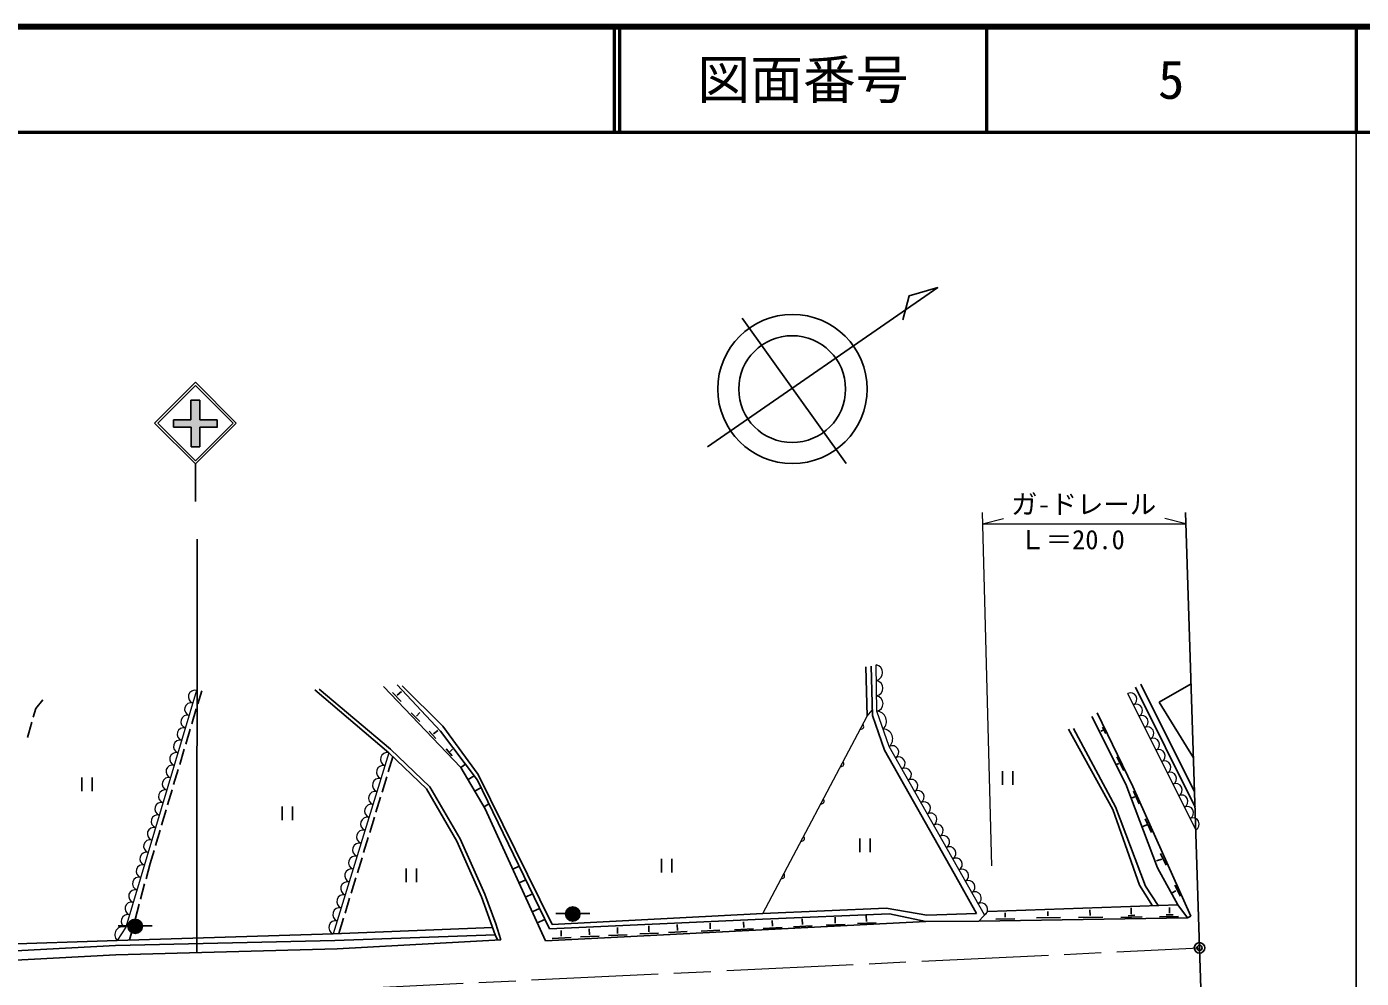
# Model space of a CAD drawing. Units: millimetres, scale not verified. Extents: x 40000 to 680000, y 20000 to 380000.
# Drawn here: x 453096 to 579500, y 289879 to 380000 of the extents above; entities that cross this region are included whole.
import ezdxf
from ezdxf.enums import TextEntityAlignment as Align

# ---------------------------------------------------------------- set-up
doc = ezdxf.new("R2010")
doc.units = ezdxf.units.MM
doc.header["$LTSCALE"] = 1000
doc.header["$PDMODE"] = 32
doc.header["$PDSIZE"] = 500
doc.linetypes.add('CHAIN', pattern=[18.5, 12, -1.5, 3.5, -1.5])
for name, color, linetype, lineweight in [('M-BGD', 7, 'Continuous', 25), ('M-BMK', 2, 'CHAIN', 13), ('M-BMK-SRVR', 3, 'Continuous', 25), ('M-STR-HTXT', 7, 'Continuous', 13), ('M-STR-STRC', 7, 'Continuous', 25), ('M-TTL', 2, 'Continuous', 140), ('M-TTL-BAND', 7, 'Continuous', 25), ('M-TTL-LINE', 7, 'Continuous', 50)]:
    doc.layers.add(name, color=color, linetype=linetype, lineweight=lineweight)
doc.layers.add('M-OTRS', color=6, linetype='Continuous')
doc.layers.add('M-TTL-TXT', color=7, linetype='Continuous')
doc.styles.add('ＭＳ ゴシック', font='')
doc.styles.get('ＭＳ ゴシック').set_extended_font_data('MS Gothic')

msp = doc.modelspace()

# ---------------------------------------------------------------- hatches: boundary and pattern name
at = {"layer": 'M-BGD'}
for points in [[(505501, 295968, 0.97359), (504136, 296004, 0.01338), (504136, 295968, 0.41421), (504818, 295285, 0.41421)], [(464054, 294799, 0.97359), (462689, 294836, 0.01338), (462688, 294799, 1)]]:
    msp.add_hatch(color=256, dxfattribs=at).paths.add_polyline_path(points)
at = {"layer": 'M-STR-STRC'}
msp.add_hatch(color=256, dxfattribs=at).paths.add_polyline_path([(469488, 340205), (469488, 342062), (471130, 342062), (471130, 342783), (469488, 342783), (469488, 344624), (468657, 344624), (468657, 342783), (467015, 342783), (467015, 342062), (468688, 342062), (468688, 340205)])

# ---------------------------------------------------------------- linework, layer by layer
at = {"layer": 'M-BGD'}
for p, q in [((520858, 352393), (530716, 338627)), ((532581, 319370), (532697, 314708)), ((533192, 314758), (533085, 319450)), ((494220, 309847), (486903, 317503)), ((492281, 313279), (488193, 317665)), ((488652, 317585), (492500, 313757)), ((563752, 306099), (558121, 317441)), ((558619, 317740), (563707, 307530)), ((563379, 317759), (560354, 316046)), ((453947, 315435), (454625, 316252)), ((469306, 315884), (469675, 317118)), ((487388, 311245), (480372, 317210)), ((480785, 317270), (487564, 311574)), ((487748, 316953), (488554, 316084)), ((488200, 316704), (488607, 317032)), ((560354, 316046), (563603, 310761)), ((453713, 314614), (453947, 315435)), ((468733, 313968), (469163, 315405)), ((489511, 315012), (490327, 314205)), ((490016, 314711), (490327, 315038)), ((534348, 311498), (533192, 314758)), ((554472, 315009), (557861, 308030)), ((453165, 312691), (453576, 314133)), ((468161, 312051), (468590, 313489)), ((492500, 313757), (495870, 309191)), ((552229, 313552), (556207, 306104)), ((557194, 308258), (553993, 314688)), ((554999, 313674), (555314, 313071)), ((491201, 313284), (491857, 312604)), ((491638, 313030), (492028, 313337)), ((495790, 308633), (492281, 313279)), ((555957, 305865), (551770, 313462)), ((555039, 313386), (554842, 313272)), ((467589, 310135), (468018, 311572)), ((490960, 307829), (487388, 311245)), ((487564, 311574), (491292, 308005)), ((492820, 311600), (493393, 310933)), ((493192, 311358), (493434, 311588)), ((540928, 299804), (534348, 311498)), ((487342, 309427), (487782, 310867)), ((494220, 309847), (494643, 310151)), ((496533, 305939), (494220, 309847)), ((556545, 310230), (556327, 310135)), ((556344, 310850), (557000, 309544)), ((458318, 308895), (458318, 307595)), ((459293, 307595), (459293, 308895)), ((467016, 308219), (467445, 309656)), ((486757, 307515), (487196, 308949)), ((494901, 308697), (495482, 309041)), ((502622, 294550), (495790, 308633)), ((495870, 309191), (502868, 294966)), ((545525, 309486), (545525, 308186)), ((546500, 308186), (546500, 309486)), ((466444, 306302), (466873, 307740)), ((493831, 302864), (490960, 307829)), ((491292, 308005), (494143, 303100)), ((495553, 307595), (496128, 307936)), ((560199, 300332), (557194, 308258)), ((557861, 308030), (563365, 295768)), ((557913, 307608), (558450, 306409)), ((477290, 306155), (477290, 304855)), ((478265, 304855), (478265, 306155)), ((486172, 305602), (486610, 307037)), ((496420, 306130), (496874, 306399)), ((502236, 293427), (496533, 305939)), ((556207, 306104), (559048, 298598)), ((558055, 307064), (557783, 306964)), ((465871, 304386), (466301, 305823)), ((485586, 303690), (486025, 305124)), ((558480, 298687), (555957, 305865)), ((559041, 304989), (559639, 303696)), ((465299, 302470), (465728, 303907)), ((559173, 304410), (558800, 304269)), ((485001, 301778), (485440, 303212)), ((496164, 297590), (493831, 302864)), ((494143, 303100), (496496, 297836)), ((531999, 303127), (531999, 301827)), ((532974, 301827), (532974, 303127)), ((464787, 300757), (465156, 301991)), ((484416, 299865), (484855, 301299)), ((513224, 301209), (513224, 299909)), ((514199, 299909), (514199, 301209)), ((560608, 301176), (560106, 300993)), ((560484, 301696), (561004, 300579)), ((464397, 299306), (464787, 300757)), ((489036, 300281), (489036, 298981)), ((490011, 298981), (490011, 300281)), ((499139, 300222), (499738, 300495)), ((543051, 296005), (540928, 299804)), ((562128, 296833), (560199, 300332)), ((463878, 297374), (464267, 298823)), ((483831, 297953), (484270, 299387)), ((499738, 298907), (500369, 299195)), ((559734, 296751), (558480, 298687)), ((559048, 298598), (560250, 296769)), ((561844, 298713), (562364, 297673)), ((483246, 296040), (483685, 297474)), ((497480, 294001), (496164, 297590)), ((496496, 297836), (497540, 295038)), ((500349, 297566), (501012, 297868)), ((561938, 298175), (561590, 297981)), ((463358, 295443), (463748, 296891)), ((500985, 296171), (501681, 296489)), ((502868, 294966), (522811, 296023)), ((503223, 296004), (504136, 296004)), ((505516, 296004), (506430, 296004)), ((534816, 295985), (522774, 295467)), ((522811, 296023), (534498, 296514)), ((532633, 295260), (532615, 295818)), ((534498, 296514), (538356, 295856)), ((538266, 295248), (534816, 295985)), ((538356, 295856), (543051, 296005)), ((543266, 295303), (544124, 296220)), ((544124, 296220), (562128, 296833)), ((545767, 295659), (545767, 296078)), ((549825, 295783), (549825, 296214)), ((553819, 295824), (553801, 296374)), ((557413, 295808), (558035, 295848)), ((557700, 295946), (557689, 296549)), ((561005, 295895), (561672, 295901)), ((561341, 296037), (561330, 296586)), ((562128, 296833), (563026, 295608)), ((461775, 294835), (462689, 294836)), ((462838, 293509), (463229, 294960)), ((464068, 294835), (464982, 294836)), ((497223, 294702), (482122, 294101)), ((482659, 294122), (483099, 295562)), ((497993, 293533), (497540, 295038)), ((501458, 295132), (502180, 295461)), ((538266, 295248), (502236, 293427)), ((522774, 295467), (502622, 294550)), ((506401, 293990), (506383, 294549)), ((509057, 294124), (509039, 294683)), ((512029, 294275), (512012, 294833)), ((514728, 294411), (514710, 294969)), ((517834, 294552), (517816, 295111)), ((520147, 294481), (521928, 294561)), ((521007, 294676), (520989, 295235)), ((522861, 294607), (524642, 294687)), ((523720, 294802), (523702, 295360)), ((525716, 294767), (527497, 294846)), ((526576, 294961), (526558, 295520)), ((528823, 294908), (530605, 294988)), ((529683, 295103), (529665, 295662)), ((531773, 295065), (533554, 295145)), ((543266, 295303), (538266, 295248)), ((563026, 295608), (543266, 295303)), ((544886, 295493), (546688, 295517)), ((548738, 295594), (551025, 295635)), ((552726, 295647), (555024, 295671)), ((556724, 295623), (558748, 295706)), ((560396, 295706), (562192, 295718)), ((563365, 295768), (563026, 295608)), ((446679, 292971), (461665, 293473)), ((461515, 292994), (482272, 293473)), ((482122, 294101), (461665, 293473)), ((482272, 293473), (497480, 294001)), ((482511, 292665), (497993, 293533)), ((497480, 294001), (497684, 293515)), ((502870, 293660), (504651, 293740)), ((503730, 293855), (503712, 294414)), ((505541, 293795), (507323, 293875)), ((508197, 293929), (509978, 294009)), ((511170, 294080), (512951, 294159)), ((513869, 294216), (515650, 294296)), ((516975, 294357), (518756, 294437)), ((446752, 292200), (461515, 292994)), ((446835, 291313), (461545, 292097)), ((461545, 292097), (482511, 292665))]:
    msp.add_line(p, q, dxfattribs=at)
at = {"layer": 'M-BGD', "lineweight": 13}
for p, q in [((563821, 303947), (557373, 316863)), ((487388, 311245), (482122, 294101))]:
    msp.add_line(p, q, dxfattribs=at)
at = {"layer": 'M-BGD'}
msp.add_lwpolyline([(517587, 340205), (539390, 355288), (536667, 354499), (536067, 352231)], dxfattribs=at)
at = {"layer": 'M-BGD', "lineweight": 13}
for points in [[(543810, 295884), (534792, 311836), (533615, 315166), (533555, 319553)], [(469184, 317136), (462477, 294717), (461665, 293473)], [(522811, 296023), (532697, 314708), (533180, 315267)]]:
    msp.add_lwpolyline(points, dxfattribs=at)
at = {"layer": 'M-BGD'}
for centre, radius in [((525622, 345686), 7068), ((525596, 345680), 5056), ((504818, 295968), 683), ((463371, 294799), 683)]:
    msp.add_circle(centre, radius, dxfattribs=at)
at = {"layer": 'M-BGD', "lineweight": 13}
for centre, radius, start, end in [((533420, 318820), 746, 282.03513, 79.52738), ((533440, 317358), 746, 282.03513, 79.52738), ((469023, 316542), 616, 74.83456, 251.85189), ((533460, 315895), 746, 282.03513, 79.52738), ((557640, 316324), 602, 296.67513, 116.38509), ((468317, 314182), 616, 74.83456, 251.85189), ((468670, 315362), 616, 74.83456, 251.85189), ((533580, 314217), 950, 311.05738, 87.85858), ((558178, 315248), 602, 296.67513, 116.38509), ((558715, 314171), 602, 296.67513, 116.38509), ((467964, 313002), 616, 74.83456, 251.85189), ((532115, 313727), 256, 254.79704, 49.43628), ((534168, 312552), 950, 311.05738, 87.85858), ((559252, 313095), 602, 296.67513, 116.38509), ((467611, 311822), 616, 74.83456, 251.85189), ((559790, 312019), 602, 296.67513, 116.38509), ((467258, 310642), 616, 74.83456, 251.85189), ((487240, 310620), 642, 76.66741, 249.18567), ((535083, 311299), 611, 300.50516, 118.45343), ((560327, 310942), 602, 296.67513, 116.38509), ((466905, 309462), 616, 74.83456, 251.85189), ((486863, 309396), 642, 76.66741, 249.18567), ((530244, 310192), 256, 254.79704, 49.43628), ((535684, 310236), 611, 300.50516, 118.45343), ((536285, 309172), 611, 300.50516, 118.45343), ((560864, 309866), 602, 296.67513, 116.38509), ((466552, 308282), 616, 74.83456, 251.85189), ((486487, 308171), 642, 76.66741, 249.18567), ((536886, 308109), 611, 300.50516, 118.45343), ((561402, 308790), 602, 296.67513, 116.38509), ((466199, 307102), 616, 74.83456, 251.85189), ((486111, 306947), 642, 76.66741, 249.18567), ((537487, 307045), 611, 300.50516, 118.45343), ((561939, 307713), 602, 296.67513, 116.38509), ((562477, 306637), 602, 296.67513, 116.38509), ((465846, 305922), 616, 74.83456, 251.85189), ((485735, 305722), 642, 76.66741, 249.18567), ((528374, 306656), 256, 254.79704, 49.43628), ((538089, 305982), 611, 300.50516, 118.45343), ((563014, 305561), 602, 296.67513, 116.38509), ((465493, 304742), 616, 74.83456, 251.85189), ((485359, 304497), 642, 76.66741, 249.18567), ((538690, 304918), 611, 300.50516, 118.45343), ((563551, 304484), 602, 296.67513, 116.38509), ((465140, 303562), 616, 74.83456, 251.85189), ((484983, 303273), 642, 76.66741, 249.18567), ((539291, 303855), 611, 300.50516, 118.45343), ((539892, 302791), 611, 300.50516, 118.45343), ((464787, 302382), 616, 74.83456, 251.85189), ((484607, 302048), 642, 76.66741, 249.18567), ((526503, 303120), 256, 254.79704, 49.43628), ((540493, 301728), 611, 300.50516, 118.45343), ((464434, 301202), 616, 74.83456, 251.85189), ((484231, 300824), 642, 76.66741, 249.18567), ((541095, 300664), 611, 300.50516, 118.45343), ((464081, 300022), 616, 74.83456, 251.85189), ((483855, 299599), 642, 76.66741, 249.18567), ((524632, 299585), 256, 254.79704, 49.43628), ((541696, 299601), 611, 300.50516, 118.45343), ((463728, 298842), 616, 74.83456, 251.85189), ((483478, 298375), 642, 76.66741, 249.18567), ((542297, 298537), 611, 300.50516, 118.45343), ((463022, 296482), 616, 74.83456, 251.85189), ((463375, 297662), 616, 74.83456, 251.85189), ((483102, 297150), 642, 76.66741, 249.18567), ((542898, 297474), 611, 300.50516, 118.45343), ((462669, 295302), 616, 74.83456, 251.85189), ((482726, 295925), 642, 76.66741, 249.18567), ((543499, 296410), 611, 300.50516, 118.45343), ((462205, 294008), 760, 69.01376, 224.74371), ((482350, 294701), 642, 76.66741, 249.18567)]:
    msp.add_arc(centre, radius, start, end, dxfattribs=at)
at = {"layer": 'M-BMK'}
msp.add_line((463958, 287945), (564179, 292760), dxfattribs=at)
at = {"layer": 'M-BMK-SRVR'}
for p, q in [((562860, 333981), (564179, 292760)), ((564179, 292760), (565900, 239013))]:
    msp.add_line(p, q, dxfattribs=at)
msp.add_circle((564179, 292760), 500, dxfattribs=at)
at = {"layer": 'M-OTRS'}
msp.add_point((564179, 292760), dxfattribs=at)
at = {"layer": 'M-STR-HTXT'}
for p, q in [((543594, 333996), (544486, 300535)), ((543623, 332930), (545623, 333430)), ((543623, 332930), (562894, 332930)), ((562894, 332930), (560894, 333430))]:
    msp.add_line(p, q, dxfattribs=at)
at = {"layer": 'M-STR-STRC'}
for p, q in [((465217, 342461), (469078, 346321)), ((465514, 342461), (469078, 346024)), ((469078, 346321), (472939, 342461)), ((469078, 346024), (472642, 342461)), ((468657, 342783), (468657, 344624)), ((468657, 344624), (469488, 344624)), ((469488, 344624), (469488, 342783)), ((467015, 342783), (467015, 342062)), ((467015, 342783), (468657, 342783)), ((469488, 342783), (471130, 342783)), ((471130, 342783), (471130, 342062)), ((469078, 338600), (465217, 342461)), ((469078, 338897), (465514, 342461)), ((468688, 342062), (467015, 342062)), ((468688, 340205), (468688, 342062)), ((472939, 342461), (469078, 338600)), ((472642, 342461), (469078, 338897)), ((469488, 342062), (469488, 340205)), ((471161, 342062), (469488, 342062)), ((469488, 340205), (468688, 340205)), ((469078, 338600), (469078, 335044)), ((469227, 331473), (469225, 292305))]:
    msp.add_line(p, q, dxfattribs=at)
at = {"layer": 'M-TTL'}
msp.add_line((680000, 380000), (40000, 380000), dxfattribs=at)
at = {"layer": 'M-TTL-BAND'}
msp.add_line((579000, 20000), (579000, 370000), dxfattribs=at)
at = {"layer": 'M-TTL-LINE'}
for p, q in [((508747, 380000), (508747, 370000)), ((509247, 380000), (509247, 370000)), ((543997, 380000), (543997, 370000)), ((579000, 380000), (579000, 370000)), ((40000, 370000), (680000, 370000))]:
    msp.add_line(p, q, dxfattribs=at)

# ---------------------------------------------------------------- texts
at = {"layer": 'M-STR-HTXT', "style": 'ＭＳ ゴシック'}
for s, p in [('ガ-ドレール', (546326, 333309)), ('Ｌ＝20.0', (547111, 329962))]:
    msp.add_text(s, height=1833, dxfattribs=at).set_placement(p, align=Align.BOTTOM_LEFT)
at = {"layer": 'M-TTL-TXT', "style": 'ＭＳ ゴシック'}
for s, p in [('図面番号', (526622, 375000)), ('5', (561497, 375000))]:
    msp.add_text(s, height=3666, dxfattribs=at).set_placement(p, align=Align.MIDDLE_CENTER)

doc.saveas('drawing.dxf')
